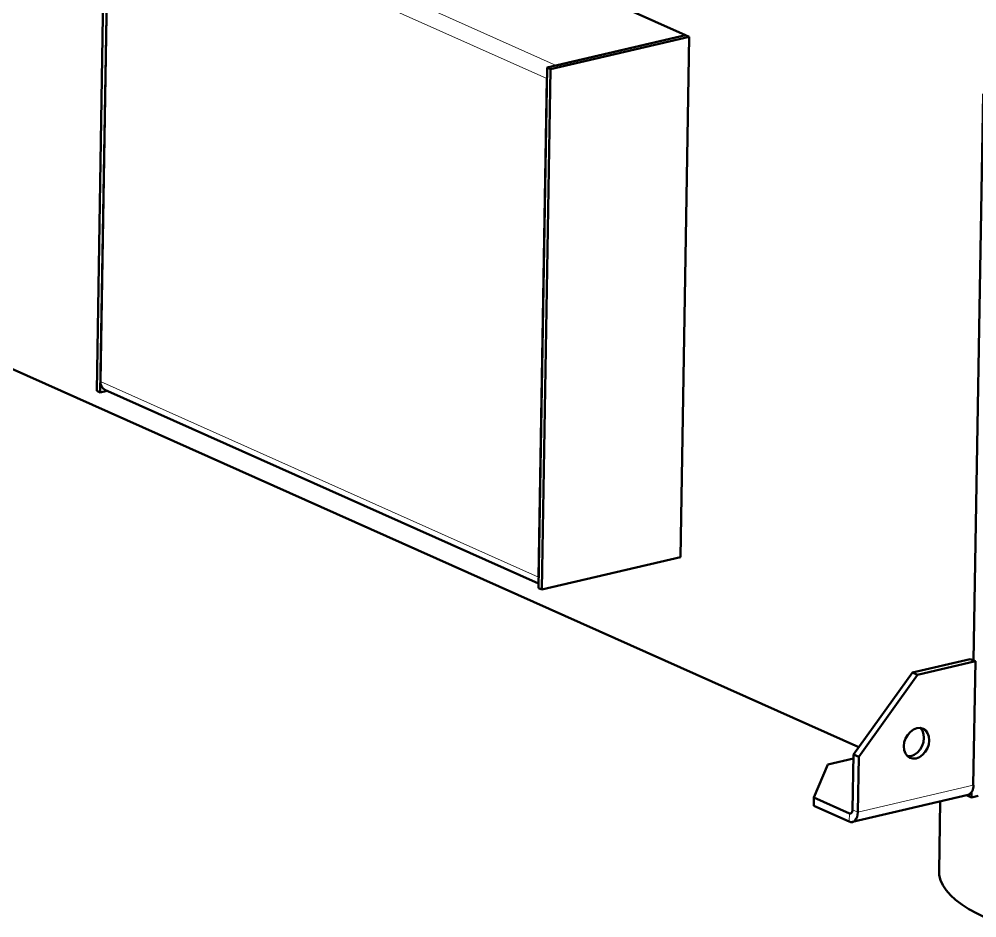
# Paper-space layout 'Лист2' of a CAD drawing. Header units: millimetres. Extents: x 0 to 420, y 0 to 297.
# Drawn here: x 267.74 to 300.77, y 143.62 to 174.61 of the extents above; entities that cross this region are included whole.
import ezdxf

# ---------------------------------------------------------------- set-up
doc = ezdxf.new("R2010")
doc.units = ezdxf.units.MM

psp = doc.layouts.new('Лист2')

# ---------------------------------------------------------------- linework, layer by layer
at = {"color": 7, "linetype": 'Continuous', "lineweight": 50}
for p, q in [((290.723, 174.061), (275.612, 180.81)), ((270.414, 161.797), (270.712, 179.746)), ((270.535, 161.743), (270.833, 179.692)), ((270.826, 179.314), (270.541, 162.121)), ((285.944, 172.943), (290.723, 174.061)), ((286.262, 173.018), (290.723, 174.061)), ((290.723, 174.061), (290.844, 174.007)), ((286.065, 172.889), (290.844, 174.007)), ((290.844, 174.007), (290.546, 156.058)), ((285.646, 154.994), (285.944, 172.943)), ((285.767, 154.94), (286.065, 172.889)), ((285.944, 172.943), (286.065, 172.889)), ((285.652, 155.372), (285.937, 172.565)), ((300.656, 152.495), (300.98, 172.038)), ((258.266, 166.667), (296.693, 149.506)), ((270.414, 161.797), (270.535, 161.743)), ((270.769, 161.798), (270.535, 161.743)), ((270.697, 161.83), (285.649, 155.153)), ((290.546, 156.058), (285.767, 154.94)), ((285.646, 154.994), (285.767, 154.94)), ((300.535, 152.548), (298.544, 152.083)), ((300.716, 152.468), (298.725, 152.002)), ((300.716, 152.468), (300.535, 152.548)), ((300.645, 148.198), (300.716, 152.468)), ((298.544, 152.083), (296.513, 149.255)), ((296.694, 149.174), (298.725, 152.002)), ((298.725, 152.002), (298.544, 152.083)), ((296.511, 149.118), (295.629, 148.912)), ((296.481, 147.347), (296.513, 149.255)), ((296.513, 149.255), (296.694, 149.174)), ((296.663, 147.266), (296.694, 149.174)), ((295.149, 147.771), (295.629, 148.912)), ((295.144, 147.488), (295.149, 147.771)), ((295.149, 147.771), (296.37, 147.226)), ((296.482, 146.928), (300.464, 147.86)), ((299.502, 147.635), (299.462, 145.235)), ((300.408, 147.847), (300.577, 147.771)), ((300.577, 147.771), (300.58, 147.947)), ((300.577, 147.771), (300.816, 147.827)), ((295.144, 147.488), (296.365, 146.942))]:
    psp.add_line(p, q, dxfattribs=at)
at = {"color": 8, "linetype": 'Continuous', "lineweight": 18}
for p, q in [((286.262, 173.018), (271.151, 179.766)), ((285.937, 172.565), (270.826, 179.314)), ((270.541, 162.121), (285.652, 155.372)), ((300.645, 148.198), (296.663, 147.266)), ((296.481, 147.347), (296.663, 147.266)), ((296.365, 146.942), (296.37, 147.226)), ((296.451, 147.245), (296.37, 147.226))]:
    psp.add_line(p, q, dxfattribs=at)
at = {"color": 7, "linetype": 'Continuous', "lineweight": 50, "flags": 128}
for points in [[(299.107, 149.605), (299.124, 149.743), (299.111, 149.874), (299.069, 149.989), (299.002, 150.08), (298.912, 150.141), (298.807, 150.169), (298.694, 150.16), (298.581, 150.115), (298.474, 150.039), (298.382, 149.935), (298.311, 149.811), (298.265, 149.676), (298.248, 149.538), (298.26, 149.407), (298.302, 149.292), (298.37, 149.2), (298.459, 149.139), (298.564, 149.112), (298.677, 149.121), (298.791, 149.165), (298.897, 149.241), (298.989, 149.345), (299.061, 149.469), (299.107, 149.605)], [(298.813, 150.168), (298.82, 150.161), (298.888, 150.07), (298.93, 149.955), (298.942, 149.824), (298.925, 149.686), (298.879, 149.55), (298.808, 149.426), (298.716, 149.322), (298.609, 149.246), (298.496, 149.202), (298.383, 149.193), (298.377, 149.193)], [(296.37, 147.226), (296.391, 147.219), (296.412, 147.22), (296.431, 147.227), (296.448, 147.241), (296.462, 147.261), (296.472, 147.286), (296.479, 147.315), (296.481, 147.347)], [(296.365, 146.942), (296.422, 146.926), (296.477, 146.927), (296.528, 146.947), (296.573, 146.983), (296.61, 147.036), (296.638, 147.103), (296.656, 147.18), (296.663, 147.266)], [(299.462, 145.235), (299.471, 145.097), (299.514, 144.923), (299.592, 144.75), (299.705, 144.578), (299.853, 144.408), (300.034, 144.242), (300.248, 144.08), (300.495, 143.922), (300.772, 143.769), (301.079, 143.623)]]:
    psp.add_lwpolyline(points, dxfattribs=at)
at = {"color": 7, "linetype": 'Continuous', "lineweight": 50}
for centre, radius, start, end in [((270.835, 162.091), 0.296, 174.2642, 242.0136), ((300.326, 148.151), 0.323, 295.4204, 8.2611)]:
    psp.add_arc(centre, radius, start, end, dxfattribs=at)

doc.saveas('drawing.dxf')
